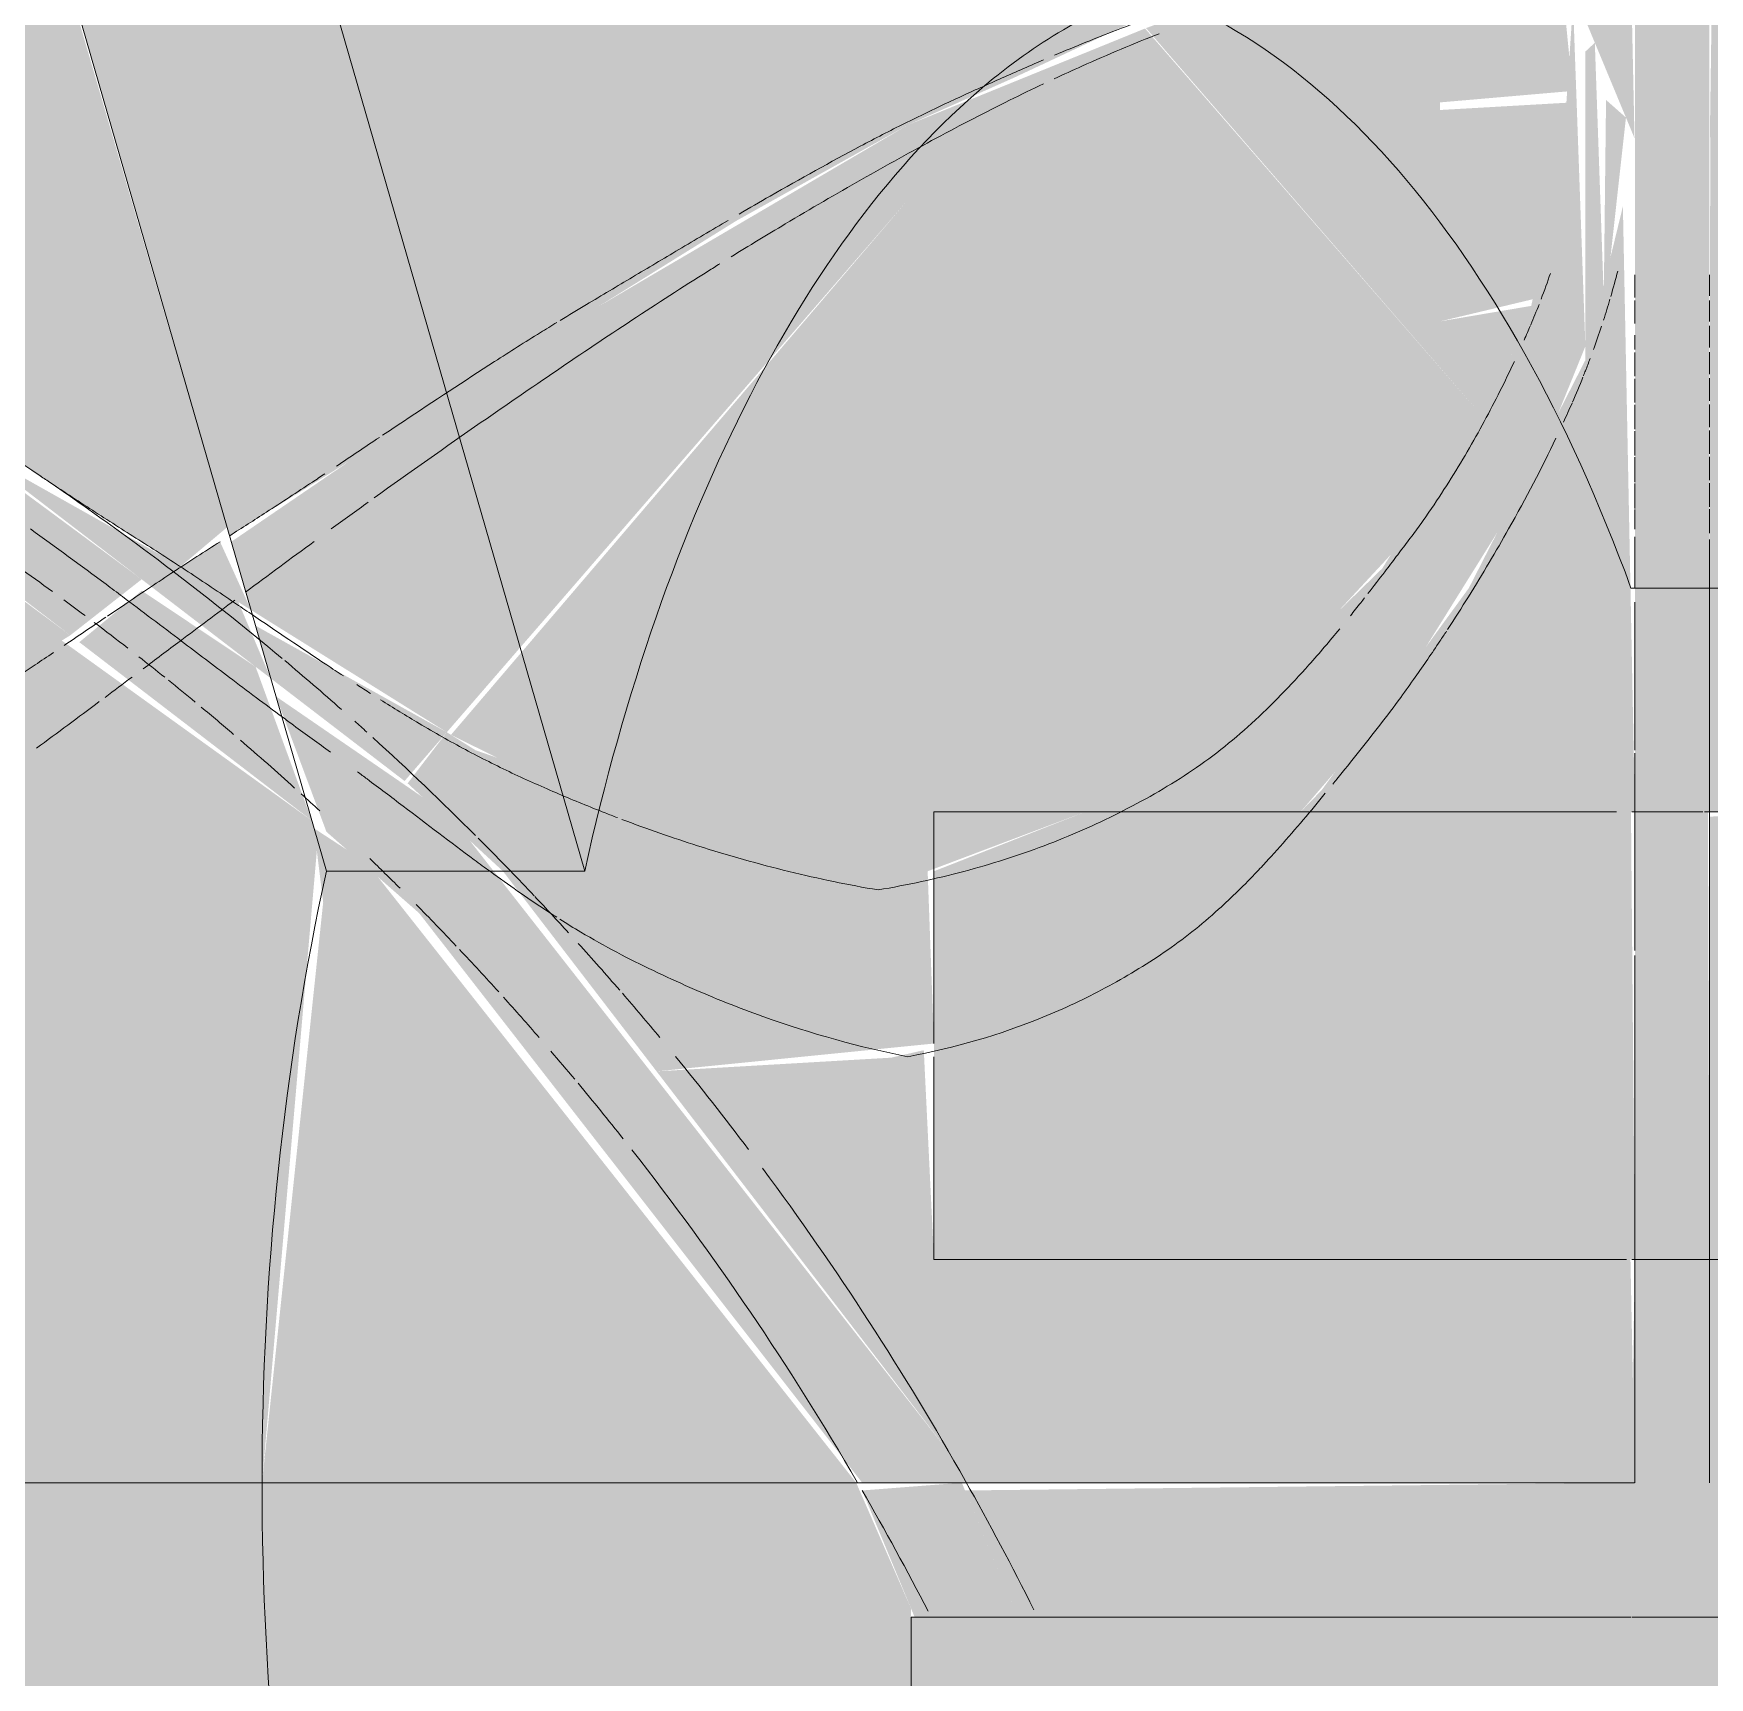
# Model space of a CAD drawing. Header units: millimetres. Extents: x -11450 to 1579, y -1115 to 3078.
# Drawn here: x -7089.1 to -7032.9, y 1327 to 1382.1 of the extents above; entities that cross this region are included whole.
import ezdxf

# ---------------------------------------------------------------- set-up
doc = ezdxf.new("R2010")
doc.units = ezdxf.units.MM
for name, color, linetype, lineweight in [('G-XREF-____-OTLN', 8, 'Continuous', 9), ('M-EQPM-____-OTLN', 50, 'Continuous', 9), ('P-PIPE-____-OTLN', 3, 'Continuous', 9)]:
    doc.layers.add(name, color=color, linetype=linetype, lineweight=lineweight)

# ---------------------------------------------------------------- blocks, each defined once
blk = doc.blocks.new('UV-Cleaner ODV-15 - UV-Cleaner ODV-15_ipt-1239245-Разрез 11')
at = {"layer": 'G-XREF-____-OTLN', "lineweight": 20}
h = blk.add_hatch(color=180, dxfattribs=at)
h.paths.add_polyline_path([(-6199.655, 1288.45), (-6199.86, 1289.109), (-6201.942, 1289.121), (-6201.929, 1288.452), (-6199.86, 1288.45)])
h.paths.add_polyline_path([(-6082.529, 1322.206), (-6082.529, 1322.271), (-6086.285, 1322.208)])
h.paths.add_polyline_path([(-6104.442, 1322.22), (-6104.442, 1322.286), (-6105.876, 1322.221)])
h.paths.add_polyline_path([(-6180, 1322.27), (-6180, 1322.336), (-6186.293, 1322.274)])
h.paths.add_polyline_path([(-6201.942, 1331.269), (-6180, 1331.493), (-6180, 1332.514), (-6201.942, 1332.29)])
h.paths.add_polyline_path([(-6140, 1331.902), (-6104.442, 1332.265), (-6104.442, 1333.286), (-6140, 1332.923)])
h.paths.add_polyline_path([(-6101.942, 1332.29), (-6082.529, 1332.489), (-6082.529, 1333.51), (-6101.942, 1333.311)])
h.paths.add_polyline_path([(-7023.549, 1333.51), (-7022.55, 1333.51), (-7022.55, 1338), (-7027.42, 1338), (-7027.82, 1341), (-7032.919, 1341), (-7032.919, 1333.51), (-7026.364, 1333.51)])
h.paths.add_polyline_path([(-7057.986, 1333.51), (-7035.419, 1333.51), (-7035.569, 1341), (-7058.92, 1341), (-7059.261, 1348.012), (-7060.358, 1347.762), (-7068.22, 1347.303), (-7058.396, 1334.5)])
h.paths.add_polyline_path([(-7032.919, 1356), (-7025.297, 1356.391), (-7026.891, 1363.51), (-7023.93, 1363.618), (-7026.04, 1366.402), (-7029.889, 1374.121), (-7030.81, 1382.05), (-7031.199, 1382.7), (-7032.892, 1379.649), (-7032.919, 1357.968)])
h.paths.add_polyline_path([(-7035.551, 1356), (-7035.419, 1356), (-7035.822, 1376.304), (-7037.08, 1371.152), (-7040.986, 1363.51), (-7045.921, 1356.732), (-7046.632, 1356), (-7035.87, 1356)])
h.paths.add_polyline_path([(-6946.42, 1356.218), (-6944.684, 1357.691), (-6935.912, 1358.071), (-6935.419, 1358.074), (-6935.419, 1358.824), (-6944.178, 1358.758), (-6938.634, 1367.735), (-6937.604, 1370), (-6940.304, 1370), (-6943.89, 1364.166), (-6946.42, 1361.497), (-6946.42, 1356.806)])
h.paths.add_polyline_path([(-7030.786, 1384.086), (-7031.166, 1384.095), (-7030.837, 1384.087)])
h.paths.add_polyline_path([(-7035.51, 1384.133), (-7035.669, 1384.142), (-7035.551, 1384.133)])
h.paths.add_polyline_path([(-7030.785, 1384.156), (-7031.167, 1384.163), (-7030.837, 1384.157)])
h.paths.add_polyline_path([(-7035.511, 1384.186), (-7035.668, 1384.195), (-7035.551, 1384.186)])
h.paths.add_polyline_path([(-7030.784, 1384.229), (-7031.168, 1384.235), (-7030.837, 1384.23)])
h.paths.add_polyline_path([(-7035.511, 1384.242), (-7035.667, 1384.251), (-7035.551, 1384.242)])
h = blk.add_hatch(color=190, dxfattribs=at)
h.paths.add_polyline_path([(-6201.942, 1282.71), (-6201.942, 1282.743), (-6220.064, 1282.712)])
h.paths.add_polyline_path([(-6424.222, 1282.727), (-6424.222, 1282.735), (-6426.46, 1282.728)])
h.paths.add_polyline_path([(-6580, 1282.74), (-6580, 1282.747), (-6581.256, 1282.74)])
h.paths.add_polyline_path([(-6424.222, 1282.781), (-6424.222, 1282.812), (-6426.46, 1282.782)])
h.paths.add_polyline_path([(-6580, 1282.83), (-6580, 1282.861), (-6581.256, 1282.83)])
h.paths.add_polyline_path([(-6201.942, 1288.452), (-6201.942, 1289.121), (-6361.222, 1290.018), (-6361.222, 1289.455), (-6220.064, 1288.586), (-6220.064, 1288.473)])
h.paths.add_polyline_path([(-6424.222, 1288.703), (-6424.222, 1288.816), (-6426.46, 1288.706)])
h.paths.add_polyline_path([(-6580, 1288.879), (-6580, 1288.992), (-6581.256, 1288.881)])
h.paths.add_polyline_path([(-6424.222, 1289.809), (-6424.222, 1290.372), (-6540, 1291.024), (-6540, 1290.461), (-6426.46, 1289.822)])
h.paths.add_polyline_path([(-6580, 1290.686), (-6580, 1291.249), (-6738.403, 1292.141), (-6738.151, 1291.577), (-6581.256, 1290.693)])
h.paths.add_polyline_path([(-7048.29, 1309.5), (-7025.549, 1309.5), (-7025.213, 1311), (-7048.633, 1310.929), (-7048.321, 1309.735)])
h.paths.add_polyline_path([(-6101.942, 1322.218), (-6101.942, 1322.284), (-6104.442, 1322.22)])
h.paths.add_polyline_path([(-6201.942, 1322.284), (-6201.942, 1322.35), (-6220.064, 1322.296)])
h.paths.add_polyline_path([(-6424.222, 1322.431), (-6424.222, 1322.497), (-6426.46, 1322.432)])
h.paths.add_polyline_path([(-6580, 1322.533), (-6580, 1322.599), (-6581.256, 1322.534)])
h.paths.add_polyline_path([(-6844.92, 1322.708), (-6844.92, 1322.774), (-6865.051, 1322.721)])
h.paths.add_polyline_path([(-6894.686, 1324.197), (-6844.92, 1324.991), (-6844.92, 1325.726), (-6894.686, 1325.218)])
h.paths.add_polyline_path([(-6829.381, 1324.863), (-6829.272, 1324.864), (-6829.42, 1325.473)])
h.paths.add_polyline_path([(-6829.257, 1324.865), (-6829.208, 1324.865), (-6829.248, 1325.51)])
h.paths.add_polyline_path([(-6813.437, 1325.026), (-6580, 1327.409), (-6580, 1328.43), (-6813.437, 1326.047), (-6813.437, 1325.51)])
h.paths.add_polyline_path([(-6540, 1327.818), (-6424.222, 1329), (-6424.222, 1330.021), (-6540, 1328.839)])
h.paths.add_polyline_path([(-7056.118, 1329), (-7022.55, 1329), (-7022.55, 1333.51), (-7032.919, 1333.51), (-7032.919, 1341), (-7035.419, 1341), (-7035.551, 1333.51), (-7057.878, 1333.25), (-7056.874, 1330.826)])
h.paths.add_polyline_path([(-6361.222, 1329.643), (-6201.942, 1331.269), (-6201.942, 1332.29), (-6361.222, 1330.664)])
h.paths.add_polyline_path([(-6104.442, 1332.265), (-6101.942, 1332.29), (-6101.942, 1333.311), (-6104.442, 1333.286)])
h.paths.add_polyline_path([(-6082.529, 1333.51), (-6082.529, 1334.531), (-6140, 1335.117), (-6140, 1334.096), (-6087.663, 1333.562)])
h.paths.add_polyline_path([(-6180, 1334.505), (-6180, 1335.526), (-6361.222, 1337.376), (-6361.222, 1336.355), (-6220.064, 1334.914)])
h.paths.add_polyline_path([(-6424.222, 1336.998), (-6424.222, 1338.019), (-6540, 1339.201), (-6540, 1338.18), (-6426.46, 1337.021)])
h.paths.add_polyline_path([(-6580, 1338.589), (-6580, 1339.61), (-6893.92, 1342.815), (-6893.92, 1341.794), (-6581.256, 1338.602)])
h.paths.add_polyline_path([(-6082.529, 1344.814), (-6082.691, 1345.484), (-6140, 1345.867), (-6140, 1344.989), (-6116.866, 1344.918)])
h.paths.add_polyline_path([(-6180, 1345.111), (-6180, 1345.416), (-6220.064, 1345.233)])
h.paths.add_polyline_path([(-6180, 1345.466), (-6180, 1346.135), (-6361.222, 1347.347), (-6361.222, 1346.678), (-6220.064, 1345.734)])
h.paths.add_polyline_path([(-6424.222, 1345.856), (-6424.222, 1346.161), (-6426.46, 1345.863)])
h.paths.add_polyline_path([(-6580, 1346.331), (-6580, 1346.636), (-6581.256, 1346.335)])
h.paths.add_polyline_path([(-6424.222, 1347.1), (-6424.222, 1347.769), (-6540, 1348.544), (-6540, 1347.874), (-6426.46, 1347.115)])
h.paths.add_polyline_path([(-6580, 1348.142), (-6580, 1348.811), (-6893.92, 1350.912), (-6893.92, 1350.242), (-6581.256, 1348.151)])
h.paths.add_polyline_path([(-6084.982, 1354.998), (-6085.057, 1355.312), (-6116.866, 1355.098)])
h.paths.add_polyline_path([(-6180, 1355.296), (-6180, 1355.609), (-6220.064, 1355.421)])
h.paths.add_polyline_path([(-7032.972, 1356), (-7032.919, 1356), (-7032.919, 1384.107), (-7035.419, 1383.75), (-7035.419, 1356), (-7033.476, 1356)])
h.paths.add_polyline_path([(-6424.222, 1356.061), (-6424.222, 1356.374), (-6426.46, 1356.068)])
h.paths.add_polyline_path([(-6580, 1356.549), (-6580, 1356.862), (-6581.256, 1356.553)])
h.paths.add_polyline_path([(-6935.419, 1358.074), (-6580, 1360.739), (-6580, 1361.489), (-6935.419, 1358.824)])
h.paths.add_polyline_path([(-6540, 1361.039), (-6424.222, 1361.908), (-6424.222, 1362.657), (-6540, 1361.789)])
h.paths.add_polyline_path([(-6361.222, 1362.38), (-6180, 1363.739), (-6180, 1364.489), (-6361.222, 1363.13)])
h.paths.add_polyline_path([(-6140, 1364.039), (-6087.254, 1364.434), (-6087.434, 1365.183), (-6140, 1364.789)])
h.paths.add_polyline_path([(-6091.87, 1372.258), (-6092.277, 1372.908), (-6140, 1373.23), (-6140, 1372.556), (-6096.083, 1372.259)])
h.paths.add_polyline_path([(-6180, 1372.825), (-6180, 1373.5), (-6361.222, 1374.721), (-6361.222, 1374.047), (-6220.064, 1373.095)])
h.paths.add_polyline_path([(-6424.222, 1374.472), (-6424.222, 1375.146), (-6540, 1375.927), (-6540, 1375.253), (-6426.46, 1374.487)])
h.paths.add_polyline_path([(-6580, 1375.522), (-6580, 1376.197), (-6891.42, 1378.297), (-6891.42, 1377.622), (-6581.256, 1375.531)])
h.paths.add_polyline_path([(-7032.919, 1384.113), (-7032.919, 1384.17), (-7033.882, 1384.123)])
h.paths.add_polyline_path([(-7032.919, 1384.176), (-7032.964, 1384.235), (-7033.514, 1384.18)])
h.paths.add_polyline_path([(-7032.919, 1384.241), (-7032.919, 1384.304), (-7035.419, 1384.25)])
h = blk.add_hatch(color=180, dxfattribs=at)
h.paths.add_polyline_path([(-6200.281, 1282.71), (-6200.156, 1282.711), (-6200.587, 1282.71)])
h.paths.add_polyline_path([(-6180, 1288.428), (-6180, 1288.997), (-6199.546, 1289.107), (-6199.42, 1288.45), (-6182.166, 1288.43)])
h.paths.add_polyline_path([(-7023.827, 1363.51), (-7016.904, 1363.618), (-7016.904, 1366.2), (-7015.904, 1366.365), (-7015.98, 1382.077), (-7019.394, 1383.789), (-7015.904, 1383.789), (-7015.98, 1384.31), (-7027.585, 1383.935), (-7030.805, 1382.499), (-7030.473, 1377.613), (-7029.27, 1372.231), (-7025.129, 1364.884), (-7023.834, 1363.518)])
h.paths.add_polyline_path([(-7020.614, 1356), (-7016.904, 1356.327), (-7017.049, 1356.969), (-7018.58, 1357.975), (-7023.827, 1363.51), (-7026.891, 1363.51), (-7024.992, 1356), (-7020.735, 1356)])
h.paths.add_polyline_path([(-6946.42, 1361.497), (-6942.449, 1366.13), (-6940.304, 1370), (-6946.42, 1370), (-6946.42, 1364.189)])
h.paths.add_polyline_path([(-7035.432, 1378.593), (-7035.551, 1384.133), (-7037.549, 1383.75), (-7037.178, 1382.792), (-7035.44, 1378.612)])
h.paths.add_polyline_path([(-7032.907, 1378.593), (-7031.643, 1381.633), (-7030.837, 1384.087), (-7032.834, 1383.75), (-7032.907, 1378.595)])
h.paths.add_polyline_path([(-7030.785, 1384.091), (-7031.167, 1384.159), (-7030.837, 1384.091)])
h.paths.add_polyline_path([(-7027.211, 1384.052), (-7027.206, 1384.053), (-7028.911, 1384.068)])
h.paths.add_polyline_path([(-7030.785, 1384.161), (-7031.168, 1384.231), (-7030.837, 1384.161)])
h.paths.add_polyline_path([(-7026.953, 1384.132), (-7026.95, 1384.134), (-7028.905, 1384.145)])
h.paths.add_polyline_path([(-7035.51, 1384.14), (-7035.511, 1384.186), (-7035.551, 1384.141)])
h.paths.add_polyline_path([(-7037.554, 1384.153), (-7037.74, 1384.164), (-7037.646, 1384.154)])
h.paths.add_polyline_path([(-7035.511, 1384.194), (-7035.511, 1384.242), (-7035.964, 1384.197)])
h.paths.add_polyline_path([(-7037.554, 1384.199), (-7037.742, 1384.209), (-7037.648, 1384.199)])
h.paths.add_polyline_path([(-7030.784, 1384.234), (-7031.169, 1384.305), (-7030.837, 1384.234)])
h.paths.add_polyline_path([(-7026.679, 1384.218), (-7026.677, 1384.219), (-7028.899, 1384.224)])
h.paths.add_polyline_path([(-7037.555, 1384.248), (-7037.745, 1384.258), (-7037.65, 1384.248)])
for points in [[(-7037.08, 1371.153), (-7036.463, 1373.252), (-7036.763, 1381.794), (-7037.08, 1381.497), (-7037.08, 1371.381)], [(-7041.95, 1372.451), (-7038.594, 1373.252), (-7037.501, 1379.793), (-7041.95, 1379.538), (-7041.95, 1373.014)]]:
    blk.add_hatch(color=180, dxfattribs=at).paths.add_polyline_path(points)
at = {"layer": 'G-XREF-____-OTLN', "color": 5, "lineweight": 20}
for points, knots in [([(-7051.494, 1382.696), (-7051.922, 1382.545), (-7053.025, 1382.137), (-7054.172, 1381.672), (-7054.879, 1381.374)], [-0.4202899, -0.4202899, -0.4202899, -0.4202899, -0.40909091, -0.39190118, -0.39190118, -0.39190118, -0.39190118]), ([(-7054.887, 1380.584), (-7054.576, 1380.729), (-7053.374, 1381.277), (-7052.208, 1381.767), (-7051.367, 1382.097)], [0.77196743, 0.77196743, 0.77196743, 0.77196743, 0.78571429, 0.82545615, 0.82545615, 0.82545615, 0.82545615]), ([(-7055.243, 1381.219), (-7055.35, 1381.174), (-7055.929, 1380.925), (-7056.99, 1380.457), (-7057.955, 1380.019), (-7058.44, 1379.793)], [-0.38895494, -0.38895494, -0.38895494, -0.38895494, -0.38636364, -0.375, -0.36363636, -0.36363636, -0.36363636, -0.36363636]), ([(-7065.721, 1374.616), (-7065.118, 1374.989), (-7063.652, 1375.879), (-7061.335, 1377.226), (-7058.836, 1378.612), (-7056.819, 1379.659), (-7055.624, 1380.237), (-7055.246, 1380.415)], [0.6178169, 0.6178169, 0.6178169, 0.6178169, 0.6428571, 0.6785714, 0.7142857, 0.75, 0.7666807, 0.7666807, 0.7666807, 0.7666807]), ([(-7058.44, 1379.793), (-7058.926, 1379.566), (-7059.902, 1379.098), (-7061.884, 1378.074), (-7063.74, 1377.041), (-7065.107, 1376.251), (-7065.455, 1376.048)], [-0.36363636, -0.36363636, -0.36363636, -0.36363636, -0.35227273, -0.34090909, -0.31818182, -0.3104127, -0.3104127, -0.3104127, -0.3104127]), ([(-7065.816, 1375.837), (-7066.369, 1375.514), (-7067.435, 1374.884), (-7069.022, 1373.936), (-7070.056, 1373.323), (-7070.572, 1373.014)], [-0.30773629, -0.30773629, -0.30773629, -0.30773629, -0.29545455, -0.28409091, -0.27272727, -0.27272727, -0.27272727, -0.27272727]), ([(-7071.576, 1370.797), (-7070.736, 1371.368), (-7069.055, 1372.496), (-7067.219, 1373.681), (-7066.228, 1374.301), (-7066.097, 1374.383)], [0.53571429, 0.53571429, 0.53571429, 0.53571429, 0.57142857, 0.60714286, 0.61261652, 0.61261652, 0.61261652, 0.61261652]), ([(-7071.559, 1372.418), (-7071.745, 1372.304), (-7072.445, 1371.874), (-7074.163, 1370.783), (-7075.921, 1369.621), (-7077.171, 1368.787), (-7077.405, 1368.631)], [-0.26547757, -0.26547757, -0.26547757, -0.26547757, -0.26136364, -0.25, -0.22727273, -0.22204882, -0.22204882, -0.22204882, -0.22204882]), ([(-7077.688, 1366.53), (-7076.489, 1367.392), (-7074.458, 1368.825), (-7072.417, 1370.226), (-7071.576, 1370.797)], [0.44895431, 0.44895431, 0.44895431, 0.44895431, 0.5, 0.53571429, 0.53571429, 0.53571429, 0.53571429]), ([(-7079.346, 1367.337), (-7079.484, 1367.245), (-7080.134, 1366.815), (-7081.192, 1366.119), (-7082.121, 1365.527), (-7082.532, 1365.265)], [-0.20761658, -0.20761658, -0.20761658, -0.20761658, -0.20454545, -0.19318182, -0.18417221, -0.18417221, -0.18417221, -0.18417221])]:
    blk.add_open_spline(points, degree=3, knots=knots, dxfattribs=at)
at = {"layer": 'G-XREF-____-OTLN', "color": 182, "lineweight": 20}
for points in [[(-7038.565, 1373.193), (-7038.453, 1373.483), (-7038.349, 1373.771), (-7038.253, 1374.059)], [(-7038.914, 1372.333), (-7038.816, 1372.562), (-7038.723, 1372.788), (-7038.634, 1373.014)], [(-7037.162, 1370.58), (-7037.274, 1370.301), (-7037.392, 1370.02), (-7037.515, 1369.738)], [(-7037.526, 1369.713), (-7037.619, 1369.498), (-7037.716, 1369.283), (-7037.815, 1369.067)], [(-7041.001, 1363.215), (-7041.227, 1362.85), (-7041.46, 1362.484), (-7041.7, 1362.118)], [(-7085.965, 1363.018), (-7086.186, 1362.869), (-7086.408, 1362.719), (-7086.629, 1362.569)], [(-7084.194, 1361.732), (-7083.584, 1362.189), (-7082.974, 1362.646), (-7082.363, 1363.101)], [(-7086.686, 1362.531), (-7087.15, 1362.215), (-7087.615, 1361.9), (-7088.079, 1361.587)], [(-7085.436, 1360.8), (-7085.023, 1361.11), (-7084.609, 1361.421), (-7084.194, 1361.732)], [(-7086.713, 1359.843), (-7086.412, 1360.069), (-7086.11, 1360.295), (-7085.807, 1360.522)], [(-7078.272, 1360.271), (-7078.117, 1360.171), (-7077.962, 1360.071), (-7077.807, 1359.972)], [(-7087.958, 1358.915), (-7087.608, 1359.174), (-7087.257, 1359.437), (-7086.904, 1359.701)], [(-7089.006, 1358.139), (-7088.659, 1358.396), (-7088.309, 1358.654), (-7087.958, 1358.915)], [(-7073.068, 1357.307), (-7072.546, 1357.061), (-7072.024, 1356.83), (-7071.503, 1356.608)], [(-7070.765, 1351.975), (-7070.998, 1352.113), (-7071.229, 1352.256), (-7071.461, 1352.403)]]:
    blk.add_open_spline(points, degree=3, dxfattribs=at)
at = {"layer": 'G-XREF-____-OTLN', "color": 184, "lineweight": 20}
for points in [[(-7035.993, 1374.136), (-7036.066, 1373.857), (-7036.144, 1373.575), (-7036.227, 1373.29)], [(-7036.255, 1373.194), (-7036.324, 1372.961), (-7036.396, 1372.726), (-7036.473, 1372.489)], [(-7036.539, 1372.287), (-7036.625, 1372.027), (-7036.715, 1371.765), (-7036.81, 1371.502)], [(-7038.066, 1368.532), (-7038.54, 1367.539), (-7039.07, 1366.529), (-7039.655, 1365.49)], [(-7039.655, 1365.49), (-7040.075, 1364.743), (-7040.524, 1363.982), (-7041.001, 1363.215)], [(-7069.552, 1351.295), (-7069.958, 1351.509), (-7070.363, 1351.735), (-7070.765, 1351.975)], [(-7050.269, 1351.982), (-7050.573, 1351.741), (-7050.884, 1351.512), (-7051.202, 1351.295)]]:
    blk.add_open_spline(points, degree=3, dxfattribs=at)
at = {"layer": 'G-XREF-____-OTLN', "color": 5, "lineweight": 20}
for points in [[(-7070.572, 1373.014), (-7070.866, 1372.838), (-7071.16, 1372.661), (-7071.453, 1372.483)], [(-7077.515, 1368.557), (-7077.995, 1368.237), (-7078.475, 1367.916), (-7078.957, 1367.596)], [(-7079.126, 1365.49), (-7078.712, 1365.791), (-7078.299, 1366.091), (-7077.886, 1366.388)], [(-7082.007, 1363.366), (-7081.239, 1363.938), (-7080.471, 1364.506), (-7079.705, 1365.067)]]:
    blk.add_open_spline(points, degree=3, dxfattribs=at)
at = {"layer": 'G-XREF-____-OTLN', "color": 182, "lineweight": 20}
for points, knots in [([(-7039.135, 1371.822), (-7039.098, 1371.907), (-7039.027, 1372.069), (-7038.958, 1372.23), (-7038.925, 1372.308)], [-0.741624626, -0.741624626, -0.741624626, -0.741624626, -0.738636364, -0.735848143, -0.735848143, -0.735848143, -0.735848143]), ([(-7043.041, 1365.061), (-7042.918, 1365.225), (-7042.674, 1365.553), (-7042.205, 1366.219), (-7041.429, 1367.398), (-7040.439, 1369.104), (-7039.768, 1370.447), (-7039.461, 1371.103)], [-0.81818182, -0.81818182, -0.81818182, -0.81818182, -0.8125, -0.80681818, -0.79545455, -0.77272727, -0.75, -0.75, -0.75, -0.75]), ([(-7036.921, 1371.2), (-7036.971, 1371.066), (-7037.045, 1370.874), (-7037.121, 1370.682), (-7037.144, 1370.624)], [0.45584741, 0.45584741, 0.45584741, 0.45584741, 0.46428571, 0.46788926, 0.46788926, 0.46788926, 0.46788926]), ([(-7088.93, 1367.296), (-7088.813, 1367.218), (-7088.184, 1366.801), (-7087.04, 1366.049), (-7086.003, 1365.39), (-7085.483, 1365.061)], [-0.20716053, -0.20716053, -0.20716053, -0.20716053, -0.20454545, -0.19318182, -0.18181818, -0.18181818, -0.18181818, -0.18181818]), ([(-7085.483, 1365.061), (-7085.223, 1364.896), (-7084.703, 1364.566), (-7083.665, 1363.887), (-7082.702, 1363.241), (-7081.999, 1362.765), (-7081.812, 1362.639)], [-0.18181818, -0.18181818, -0.18181818, -0.18181818, -0.17613636, -0.17045455, -0.15909091, -0.15497226, -0.15497226, -0.15497226, -0.15497226]), ([(-7082.855, 1365.061), (-7083.115, 1364.896), (-7083.556, 1364.616), (-7083.995, 1364.331), (-7084.175, 1364.213)], [-0.181818182, -0.181818182, -0.181818182, -0.181818182, -0.176136364, -0.172199942, -0.172199942, -0.172199942, -0.172199942]), ([(-7044.371, 1363.323), (-7044.179, 1363.569), (-7043.857, 1363.986), (-7043.417, 1364.566), (-7043.165, 1364.896), (-7043.041, 1365.061)], [-0.83759516, -0.83759516, -0.83759516, -0.83759516, -0.82954545, -0.82386364, -0.81818182, -0.81818182, -0.81818182, -0.81818182]), ([(-7084.175, 1364.212), (-7084.254, 1364.16), (-7084.852, 1363.767), (-7085.448, 1363.367), (-7085.965, 1363.018)], [-0.17219721, -0.17219721, -0.17219721, -0.17219721, -0.17045455, -0.15909091, -0.15909091, -0.15909091, -0.15909091]), ([(-7044.959, 1362.58), (-7044.842, 1362.726), (-7044.682, 1362.927), (-7044.524, 1363.127), (-7044.482, 1363.182)], [-0.84566074, -0.84566074, -0.84566074, -0.84566074, -0.840909091, -0.83913312, -0.83913312, -0.83913312, -0.83913312]), ([(-7081.812, 1362.639), (-7080.967, 1362.066), (-7079.937, 1361.365), (-7078.907, 1360.685), (-7078.72, 1360.563)], [-0.15497226, -0.15497226, -0.15497226, -0.15497226, -0.13636364, -0.13224926, -0.13224926, -0.13224926, -0.13224926]), ([(-7060.794, 1353.386), (-7059.809, 1353.553), (-7057.895, 1353.967), (-7055.199, 1354.828), (-7053.103, 1355.744), (-7051.522, 1356.599), (-7050.382, 1357.293), (-7049.295, 1358.075), (-7047.917, 1359.254), (-7046.586, 1360.634), (-7045.65, 1361.735), (-7045.316, 1362.142)], [-1, -1, -1, -1, -0.9772727, -0.9545455, -0.9318182, -0.9204545, -0.9090909, -0.8977273, -0.8863636, -0.8636364, -0.8504088, -0.8504088, -0.8504088, -0.8504088]), ([(-7041.736, 1362.063), (-7041.808, 1361.953), (-7042.148, 1361.438), (-7042.501, 1360.924), (-7042.784, 1360.522)], [0.63662415, 0.63662415, 0.63662415, 0.63662415, 0.64285714, 0.66567061, 0.66567061, 0.66567061, 0.66567061]), ([(-7088.443, 1361.343), (-7088.648, 1361.205), (-7089.028, 1360.951), (-7089.409, 1360.7), (-7089.585, 1360.585)], [-0.140887033, -0.140887033, -0.140887033, -0.140887033, -0.136363636, -0.13249288, -0.13249288, -0.13249288, -0.13249288]), ([(-7077.479, 1359.764), (-7077.048, 1359.493), (-7076.1, 1358.911), (-7074.631, 1358.075), (-7073.589, 1357.553), (-7073.068, 1357.307)], [-0.12312833, -0.12312833, -0.12312833, -0.12312833, -0.11363636, -0.10227273, -0.09090909, -0.09090909, -0.09090909, -0.09090909]), ([(-7071.503, 1356.608), (-7070.982, 1356.385), (-7070.326, 1356.115), (-7069.671, 1355.862), (-7069.535, 1355.81)], [-0.07954545, -0.07954545, -0.07954545, -0.07954545, -0.06818182, -0.06520517, -0.06520517, -0.06520517, -0.06520517]), ([(-7069.381, 1355.751), (-7068.531, 1355.43), (-7066.651, 1354.776), (-7063.776, 1353.967), (-7061.779, 1353.553), (-7060.794, 1353.386)], [-0.0640789, -0.0640789, -0.0640789, -0.0640789, -0.04545455, -0.02272727, 0, 0, 0, 0]), ([(-7071.566, 1352.47), (-7071.698, 1352.555), (-7072.444, 1353.039), (-7073.183, 1353.558), (-7073.791, 1354)], [-0.82737437, -0.82737437, -0.82737437, -0.82737437, -0.82142857, -0.7939498, -0.7939498, -0.7939498, -0.7939498]), ([(-7048.085, 1354.003), (-7048.503, 1353.564), (-7049.213, 1352.864), (-7049.965, 1352.222), (-7050.269, 1351.982)], [0.79396858, 0.79396858, 0.79396858, 0.79396858, 0.82142857, 0.83928571, 0.83928571, 0.83928571, 0.83928571])]:
    blk.add_open_spline(points, degree=3, knots=knots, dxfattribs=at)
at = {"layer": 'G-XREF-____-OTLN', "color": 7, "lineweight": 20}
for points, knots in [([(-7086.127, 1363.223), (-7086.31, 1363.361), (-7087.338, 1364.129), (-7088.369, 1364.881), (-7089.213, 1365.489)], [-0.6149019, -0.6149019, -0.6149019, -0.6149019, -0.60714286, -0.57142857, -0.57142857, -0.57142857, -0.57142857]), ([(-7080.773, 1359.189), (-7081.061, 1359.402), (-7081.65, 1359.841), (-7082.241, 1360.285), (-7082.543, 1360.513)], [-0.69094426, -0.69094426, -0.69094426, -0.69094426, -0.67857143, -0.66566747, -0.66566747, -0.66566747, -0.66566747])]:
    blk.add_open_spline(points, degree=3, knots=knots, dxfattribs=at)
at = {"layer": 'G-XREF-____-OTLN', "color": 184, "lineweight": 20}
for points, knots in [([(-7082.543, 1360.513), (-7083.078, 1360.916), (-7084.27, 1361.82), (-7085.467, 1362.728), (-7086.127, 1363.223)], [-0.66566747, -0.66566747, -0.66566747, -0.66566747, -0.64285714, -0.6149019, -0.6149019, -0.6149019, -0.6149019]), ([(-7042.784, 1360.522), (-7042.945, 1360.295), (-7043.332, 1359.755), (-7043.963, 1358.911), (-7044.443, 1358.306), (-7044.684, 1358.005)], [0.66567061, 0.66567061, 0.66567061, 0.66567061, 0.67857143, 0.69642857, 0.71428571, 0.71428571, 0.71428571, 0.71428571]), ([(-7079.15, 1358.005), (-7079.356, 1358.153), (-7079.769, 1358.451), (-7080.31, 1358.847), (-7080.645, 1359.094), (-7080.773, 1359.189)], [-0.71428571, -0.71428571, -0.71428571, -0.71428571, -0.70535714, -0.69642857, -0.69094426, -0.69094426, -0.69094426, -0.69094426]), ([(-7044.684, 1358.005), (-7044.926, 1357.703), (-7045.215, 1357.348), (-7045.506, 1356.99), (-7045.55, 1356.935)], [0.71428571, 0.71428571, 0.71428571, 0.71428571, 0.73214286, 0.73538256, 0.73538256, 0.73538256, 0.73538256]), ([(-7073.791, 1354), (-7073.973, 1354.132), (-7074.945, 1354.845), (-7076.313, 1355.893), (-7077.627, 1356.886), (-7078.141, 1357.268), (-7078.25, 1357.349)], [-0.7939498, -0.7939498, -0.7939498, -0.7939498, -0.78571429, -0.75, -0.73214286, -0.72736543, -0.72736543, -0.72736543, -0.72736543]), ([(-7045.8, 1356.629), (-7045.919, 1356.482), (-7046.538, 1355.729), (-7047.296, 1354.844), (-7047.959, 1354.135), (-7048.085, 1354.003)], [0.74138137, 0.74138137, 0.74138137, 0.74138137, 0.75, 0.78571429, 0.79396858, 0.79396858, 0.79396858, 0.79396858]), ([(-7059.794, 1347.795), (-7061.398, 1348.111), (-7063.835, 1348.786), (-7066.695, 1349.922), (-7068.328, 1350.674), (-7069.145, 1351.08), (-7069.552, 1351.295)], [-1, -1, -1, -1, -0.9285714, -0.8928571, -0.875, -0.8571429, -0.8571429, -0.8571429, -0.8571429]), ([(-7051.202, 1351.295), (-7051.52, 1351.077), (-7052.168, 1350.664), (-7053.505, 1349.901), (-7055.95, 1348.752), (-7058.215, 1348.089), (-7059.794, 1347.795)], [0.8571429, 0.8571429, 0.8571429, 0.8571429, 0.875, 0.8928571, 0.9285714, 1, 1, 1, 1])]:
    blk.add_open_spline(points, degree=3, knots=knots, dxfattribs=at)
blk = doc.blocks.new('UV-Cleaner ODV-15 - Standard-553269-Разрез 11')
at = {"layer": 'M-EQPM-____-OTLN', "lineweight": 20}
h = blk.add_hatch(color=180, dxfattribs=at)
h.paths.add_polyline_path([(-7038.833, 1367.299), (-7037.08, 1371.614), (-7037.485, 1382.911), (-7037.534, 1382.53), (-7037.857, 1377.666), (-7039.054, 1372.256), (-7040.643, 1369.389), (-7038.963, 1367.449)])
h.paths.add_polyline_path([(-7036.472, 1372.491), (-7035.72, 1379.285), (-7036.387, 1379.875), (-7036.465, 1373.131)])
h.paths.add_polyline_path([(-7041.575, 1384.192), (-7042.926, 1384.218), (-7041.95, 1384.196)])
h.paths.add_polyline_path([(-7041.679, 1384.225), (-7042.925, 1384.246), (-7041.95, 1384.226)])
h.paths.add_polyline_path([(-7041.79, 1384.259), (-7042.925, 1384.276), (-7041.95, 1384.26)])
h.paths.add_polyline_path([(-7044.728, 1384.293), (-7037.555, 1384.31), (-7037.745, 1400), (-7046.669, 1400), (-7046.552, 1390.61), (-7044.733, 1384.31)])
h = blk.add_hatch(color=180, dxfattribs=at)
h.paths.add_polyline_path([(-7075.253, 1358.673), (-7059.794, 1376.523), (-7059.794, 1379.036), (-7075.518, 1369.811), (-7082.478, 1365.061), (-7081.817, 1362.772), (-7076.822, 1359.653)])
h.paths.add_polyline_path([(-7087.884, 1383.789), (-7071.552, 1384.164), (-7069.485, 1386.551), (-7069.707, 1390.61), (-7084.599, 1390.61), (-7088.54, 1386.06)])
h.paths.add_polyline_path([(-7084.169, 1364.24), (-7082.618, 1365.547), (-7087.957, 1383.789), (-7100.912, 1383.789), (-7100.912, 1382.64), (-7093.07, 1382.664), (-7092.912, 1369.871), (-7085.482, 1365.061)])
h.paths.add_polyline_path([(-7059.794, 1383.789), (-7060.021, 1390.61), (-7066.454, 1390.61), (-7066.454, 1386.551), (-7063.639, 1383.789), (-7062.559, 1383.789)])
h = blk.add_hatch(color=180, dxfattribs=at)
h.paths.add_polyline_path([(-7076.669, 1357.038), (-7075.253, 1358.673), (-7081.665, 1362.246), (-7081.155, 1360.48), (-7076.75, 1357.1)])
h.paths.add_polyline_path([(-7084.169, 1364.24), (-7091.253, 1368.228), (-7085.209, 1363.591)])
h.paths.add_polyline_path([(-7081.817, 1362.772), (-7082.855, 1365.061), (-7084.169, 1364.24), (-7082.24, 1363.036)])
h.paths.add_polyline_path([(-7100.012, 1383.789), (-7087.898, 1383.837), (-7088.54, 1386.06), (-7084.919, 1390.61), (-7100.912, 1390.61), (-7100.912, 1383.789), (-7100.17, 1383.789)])
h = blk.add_hatch(color=180, dxfattribs=at)
h.paths.add_polyline_path([(-7082.537, 1365.266), (-7065.543, 1375.824), (-7059.794, 1379.036), (-7059.794, 1383.789), (-7064.363, 1384.137), (-7066.454, 1386.551), (-7066.491, 1390.61), (-7069.485, 1390.61), (-7069.877, 1386.098), (-7072.299, 1383.789), (-7087.884, 1383.789), (-7082.602, 1365.489)])
h.paths.add_polyline_path([(-7070.16, 1383.301), (-7072.206, 1383.409), (-7071.422, 1383.789), (-7064.061, 1383.789), (-7063.639, 1383.301), (-7069.851, 1383.301)])
h = blk.add_hatch(color=180, dxfattribs=at)
h.paths.add_polyline_path([(-7044.708, 1384.223), (-7045.039, 1384.076), (-7044.99, 1384.225)])
h.paths.add_polyline_path([(-7040.643, 1369.389), (-7038.634, 1373.014), (-7041.95, 1372.451), (-7041.95, 1379.793), (-7037.506, 1380.177), (-7037.783, 1383.004), (-7041.95, 1384.196), (-7044.733, 1384.31), (-7046.703, 1390.61), (-7059.794, 1390.61), (-7059.677, 1385.012), (-7049.698, 1383.789), (-7048.836, 1383.4), (-7051.81, 1382.283), (-7040.912, 1369.7)])
blk.add_hatch(color=190, dxfattribs=at).paths.add_polyline_path([(-7081.155, 1360.48), (-7082.24, 1363.036), (-7084.169, 1364.24), (-7085.209, 1363.591), (-7081.249, 1360.552)])
at = {"layer": 'M-EQPM-____-OTLN', "color": 184, "lineweight": 20}
for p, q in [((-7035.419, 1373.255), (-7035.419, 1374.007)), ((-7035.419, 1372.381), (-7035.419, 1373.147))]:
    blk.add_line(p, q, dxfattribs=at)
at = {"layer": 'M-EQPM-____-OTLN', "color": 182, "lineweight": 20}
for p, q in [((-7035.419, 1371.504), (-7035.419, 1371.991)), ((-7035.419, 1370.614), (-7035.419, 1371.406)), ((-7035.419, 1369.725), (-7035.419, 1370.529)), ((-7035.419, 1368.836), (-7035.419, 1369.651)), ((-7035.419, 1367.948), (-7035.419, 1368.773)), ((-7035.419, 1367.06), (-7035.419, 1367.896)), ((-7035.419, 1366.172), (-7035.419, 1367.019)), ((-7035.419, 1365.488), (-7035.419, 1366.141)), ((-7035.419, 1363.51), (-7035.419, 1365.222)), ((-7035.419, 1358.074), (-7035.419, 1363.031)), ((-7035.419, 1351.355), (-7035.419, 1357.976)), ((-7035.419, 1333.51), (-7035.419, 1351.189)), ((-7108.398, 1333.51), (-7081.419, 1333.51)), ((-7108.398, 1333.51), (-7081.419, 1333.51)), ((-7081.419, 1333.51), (-7059.794, 1333.51)), ((-7059.794, 1333.51), (-7041.95, 1333.51)), ((-7041.95, 1333.51), (-7035.43, 1333.51))]:
    blk.add_line(p, q, dxfattribs=at)
at = {"layer": 'M-EQPM-____-OTLN', "color": 5, "lineweight": 20}
blk.add_line((-7081.419, 1333.51), (-7035.43, 1333.51), dxfattribs=at)
blk.add_blockref('UV-Cleaner ODV-15 - UV-Cleaner ODV-15_ipt-1239245-Разрез 11', (0, 0))
blk = doc.blocks.new('UV-Cleaner ODV-15 - UV-Cleaner ODV-15_ipt-V71-Разрез 11')
at = {"layer": 'G-XREF-____-OTLN', "lineweight": 20}
h = blk.add_hatch(color=180, dxfattribs=at)
h.paths.add_polyline_path([(-7060.794, 1353.386), (-7058.92, 1354.093), (-7058.92, 1356), (-7053.86, 1356), (-7050.39, 1357.308), (-7042.804, 1365.49), (-7040.643, 1369.389), (-7051.842, 1382.271), (-7059.794, 1379.036), (-7059.794, 1376.523), (-7075.114, 1358.586), (-7071.552, 1356.824), (-7061.327, 1353.557)])
h.paths.add_polyline_path([(-7055.496, 1383.789), (-7053.308, 1384.013), (-7059.794, 1385.031), (-7059.387, 1383.789), (-7055.829, 1383.789)])
blk.add_hatch(color=180, dxfattribs=at).paths.add_polyline_path([(-7059.794, 1379.036), (-7056.25, 1380.615), (-7052.063, 1382.575), (-7053.502, 1383.789), (-7059.794, 1383.789), (-7059.794, 1379.793)])
h = blk.add_hatch(color=180, dxfattribs=at)
h.paths.add_polyline_path([(-7068.22, 1347.303), (-7058.92, 1348.236), (-7059.132, 1354.013), (-7061.327, 1353.557), (-7074.288, 1358.07), (-7075.253, 1358.673), (-7076.567, 1356.96), (-7073.369, 1354.013), (-7068.467, 1347.625)])
h.paths.add_polyline_path([(-7051.824, 1356), (-7046.632, 1356), (-7043.89, 1359.187), (-7038.833, 1367.299), (-7040.643, 1369.389), (-7043.89, 1364.166), (-7051.258, 1356.981), (-7053.86, 1356), (-7051.842, 1356)])
at = {"layer": 'G-XREF-____-OTLN', "color": 7, "lineweight": 20}
for p, q in [((-7079.289, 1354.013), (-7088.54, 1386.06)), ((-7035.551, 1363.51), (-7017.049, 1363.51))]:
    blk.add_line(p, q, dxfattribs=at)
at = {"layer": 'G-XREF-____-OTLN', "color": 184, "lineweight": 20}
for p, q in [((-7070.628, 1354.013), (-7079.879, 1386.06)), ((-7026.891, 1363.51), (-7035.551, 1363.51)), ((-7070.628, 1354.013), (-7079.289, 1354.013))]:
    blk.add_line(p, q, dxfattribs=at)
at = {"layer": 'G-XREF-____-OTLN', "color": 7, "lineweight": 20}
for start_param, end_param in [(5.344131, 6.175042), (1.15534, 1.986252)]:
    blk.add_ellipse((-7056.049, 1333.51), major_axis=(0, 50.8), ratio=0.5, start_param=start_param, end_param=end_param, dxfattribs=at)
at = {"layer": 'G-XREF-____-OTLN', "color": 184, "lineweight": 20}
for start_param, end_param in [(0.161099, 0.385113), (0.385113, 0.770227), (0.770227, 1.15534)]:
    blk.add_ellipse((-7047.389, 1333.51), major_axis=(0, 50.8), ratio=0.5, start_param=start_param, end_param=end_param, dxfattribs=at)
blk = doc.blocks.new('UV-Cleaner ODV-15 - Standard-V72-Разрез 11')
at = {"layer": 'M-EQPM-____-OTLN', "color": 184, "lineweight": 20}
for p, q in [((-7032.919, 1374.007), (-7032.919, 1373.312)), ((-7032.919, 1373.155), (-7032.919, 1372.444)), ((-7032.919, 1372.298), (-7032.919, 1371.573)), ((-7032.919, 1371.42), (-7032.919, 1370.681)), ((-7032.919, 1370.542), (-7032.919, 1369.791)), ((-7032.919, 1369.664), (-7032.919, 1368.901)), ((-7032.919, 1368.787), (-7032.919, 1368.011)), ((-7032.919, 1367.909), (-7032.919, 1367.122)), ((-7032.919, 1367.031), (-7032.919, 1366.234)), ((-7032.919, 1366.154), (-7032.919, 1365.345)), ((-7032.919, 1365.14), (-7032.919, 1363.515)), ((-7032.919, 1363.51), (-7032.919, 1333.51))]:
    blk.add_line(p, q, dxfattribs=at)
blk.add_blockref('UV-Cleaner ODV-15 - UV-Cleaner ODV-15_ipt-V71-Разрез 11', (0, 0))
blk = doc.blocks.new('Сводобный фланец BR00 и Бурт под фланец ST10 _ болты - d 20-225 мм-1494985-Разрез 11')
at = {"layer": 'P-PIPE-____-OTLN', "lineweight": 20}
h = blk.add_hatch(color=180, dxfattribs=at)
h.paths.add_polyline_path([(-7057.986, 1333.51), (-7058.396, 1334.5), (-7075.114, 1355.844), (-7080.981, 1359.876), (-7079.289, 1355.336), (-7076.181, 1352.608), (-7061.327, 1333.51), (-7058.668, 1333.51)])
h.paths.add_polyline_path([(-7087.876, 1361.925), (-7085.483, 1363.801), (-7095.829, 1371.447), (-7101.125, 1373.238), (-7100.803, 1370.507), (-7095.85, 1368.043), (-7088.362, 1362.298)])
h = blk.add_hatch(color=182, dxfattribs=at)
h.paths.add_polyline_path([(-7047.389, 1282.71), (-7045.179, 1283.131), (-7044.999, 1284.5), (-7048.662, 1311), (-7051.988, 1310.703), (-7051.492, 1309.014), (-7048.465, 1282.976), (-7048.265, 1282.71)])
h.paths.add_polyline_path([(-7056.874, 1329), (-7056.118, 1329), (-7057.986, 1333.51), (-7061.327, 1333.25), (-7059.567, 1329)])
h.paths.add_polyline_path([(-7079.779, 1355.712), (-7081.665, 1360.871), (-7085.483, 1363.42), (-7087.575, 1361.694), (-7080.451, 1356.228)])
at = {"layer": 'P-PIPE-____-OTLN', "color": 192, "lineweight": 20}
for start, end in [(55.84463, 62.6272), (52.90964, 55.68101), (50.04149, 52.90964), (48.53737, 49.9738), (47.88612, 48.19571), (45, 47.72925), (44.05537, 44.93043), (43.38611, 44.05524), (42.41717, 43.36559), (40.93812, 42.13867), (39.74861, 40.85985), (37.00046, 39.27263), (29.38404, 36.55029), (26.57933, 29.38404)]:
    blk.add_arc((-7144.999, 1284.5), 100, start, end, dxfattribs=at)
blk = doc.blocks.new('Сводобный фланец BR00 и Бурт под фланец ST10 _ болты - d 20-225 мм-V88-Разрез 11')
at = {"layer": 'P-PIPE-____-OTLN', "lineweight": 20}
h = blk.add_hatch(color=180, dxfattribs=at)
h.paths.add_polyline_path([(-6905.739, 1311), (-6894.686, 1311), (-6894.686, 1329), (-7008.389, 1329), (-7008.389, 1311), (-6916.65, 1311)])
h.paths.add_polyline_path([(-7048.633, 1311), (-7025.213, 1311), (-7022.55, 1324.665), (-7022.55, 1327.01), (-7023.549, 1327.01), (-7022.55, 1328.163), (-7022.55, 1329), (-7059.686, 1329), (-7059.686, 1311), (-7053.308, 1311)])
h.paths.add_polyline_path([(-7017.704, 1327.01), (-7014.889, 1327.01), (-7017.049, 1329), (-7021.826, 1329), (-7022.55, 1327.565), (-7022.55, 1327.01), (-7018.436, 1327.01)])
at = {"layer": 'P-PIPE-____-OTLN', "color": 182, "lineweight": 20}
for p, q in [((-7059.686, 1329), (-7059.686, 1322.85)), ((-7035.556, 1329), (-7059.686, 1329)), ((-7022.855, 1329), (-7035.522, 1329))]:
    blk.add_line(p, q, dxfattribs=at)
blk = doc.blocks.new('Tecofi_BS3242_Кран шаровой фланцевый - Кран шаровый фланцевой BS 3242-V89-Разрез 11')
at = {"layer": 'P-PIPE-____-OTLN', "lineweight": 20}
h = blk.add_hatch(color=180, dxfattribs=at)
h.paths.add_polyline_path([(-7050.611, 1341), (-7035.419, 1341), (-7035.551, 1356), (-7053.86, 1356), (-7058.92, 1354.013), (-7058.92, 1341), (-7056.108, 1341)])
h.paths.add_polyline_path([(-6994.048, 1341), (-6976.42, 1341), (-6976.75, 1356), (-7000.322, 1355.694), (-7007.98, 1353.55), (-7008.389, 1353.386), (-7008.389, 1341), (-6996.787, 1341)])
h.paths.add_polyline_path([(-7023.549, 1341), (-7022.55, 1341), (-7022.704, 1344.814), (-7025.263, 1356), (-7032.919, 1355.846), (-7032.919, 1341), (-7024.055, 1341)])
h = blk.add_hatch(color=180, dxfattribs=at)
h.paths.add_polyline_path([(-7019.341, 1341), (-7008.389, 1341), (-7008.389, 1353.705), (-7007.076, 1353.536), (-6999.363, 1356), (-7025.209, 1356), (-7022.55, 1343.107), (-7022.55, 1341), (-7019.847, 1341)])
h.paths.add_polyline_path([(-7035.419, 1341), (-7032.919, 1341), (-7032.972, 1356), (-7035.419, 1356), (-7035.419, 1343.239)])
h.paths.add_polyline_path([(-7058.92, 1354.093), (-7053.86, 1356), (-7058.92, 1356)])
at = {"layer": 'P-PIPE-____-OTLN', "color": 5, "lineweight": 20}
for p, q in [((-7058.92, 1356), (-7058.92, 1354.093)), ((-7054.382, 1356), (-7058.92, 1356))]:
    blk.add_line(p, q, dxfattribs=at)
at = {"layer": 'P-PIPE-____-OTLN', "color": 182, "lineweight": 20}
for p, q in [((-7046.828, 1356), (-7054.382, 1356)), ((-7036.04, 1356), (-7046.828, 1356)), ((-7033.14, 1356), (-7035.523, 1356)), ((-7031.976, 1356), (-7033.091, 1356)), ((-7058.92, 1354.093), (-7058.92, 1348.236)), ((-7058.92, 1347.793), (-7058.92, 1341)), ((-7058.92, 1341), (-7035.696, 1341)), ((-7035.523, 1341), (-7034.756, 1341)), ((-7034.756, 1341), (-7033.091, 1341)), ((-7033.091, 1341), (-7031.688, 1341))]:
    blk.add_line(p, q, dxfattribs=at)
blk = doc.blocks.new('ADSK_СтальСварка_Фланец стальной плоский_ГОСТ 33259-2015 - Фланец РN10-V390-Разрез 11')
at = {"layer": 'P-PIPE-____-OTLN', "lineweight": 20}
h = blk.add_hatch(color=180, dxfattribs=at)
h.paths.add_polyline_path([(-7070.16, 1282.71), (-7064.168, 1283.107), (-7063.639, 1283.718), (-7072.299, 1283.718), (-7071.426, 1282.71)])
h.paths.add_polyline_path([(-7071.446, 1333.51), (-7061.527, 1333.51), (-7077.945, 1354.305), (-7079.703, 1355.45), (-7079.398, 1352.972), (-7081.449, 1333.51), (-7071.552, 1333.51)])
h.paths.add_polyline_path([(-7101.125, 1355.437), (-7094.154, 1358.005), (-7087.876, 1361.925), (-7097.766, 1369.249), (-7101.125, 1370.507), (-7101.125, 1355.489)])
h = blk.add_hatch(color=182, dxfattribs=at)
h.paths.add_polyline_path([(-7072.299, 1270.718), (-7063.639, 1270.718), (-7066.454, 1273.968), (-7066.454, 1280.468), (-7064.512, 1282.71), (-7071.426, 1282.71), (-7069.485, 1280.468), (-7069.485, 1273.968), (-7071.446, 1271.703)])
h.paths.add_polyline_path([(-7079.289, 1282.71), (-7071.762, 1283.097), (-7072.299, 1283.718), (-7063.639, 1283.718), (-7064.512, 1282.71), (-7048.461, 1283.006), (-7048.265, 1284.5), (-7052.111, 1311), (-7059.686, 1311), (-7059.686, 1329.286), (-7061.527, 1333.51), (-7081.449, 1333.51), (-7079.289, 1313.006), (-7088.034, 1282.71)])
h.paths.add_polyline_path([(-7084.169, 1333.51), (-7081.449, 1333.51), (-7079.582, 1355.03), (-7079.779, 1355.712), (-7088.161, 1361.747), (-7096.787, 1356.823), (-7101.125, 1355.03), (-7101.125, 1333.51), (-7096.755, 1333.51)])
h = blk.add_hatch(color=187, dxfattribs=at)
h.paths.add_polyline_path([(-7062.559, 1250.96), (-7055.027, 1250.96), (-7051.587, 1259.265), (-7048.501, 1282.71), (-7064.512, 1282.71), (-7066.454, 1280.468), (-7066.454, 1273.968), (-7063.639, 1270.718), (-7072.299, 1270.718), (-7069.485, 1273.968), (-7069.485, 1280.468), (-7071.446, 1282.71), (-7088.034, 1282.71), (-7088.54, 1280.96), (-7066.426, 1255.425)])
h.paths.add_polyline_path([(-7097.246, 1282.71), (-7087.928, 1283.077), (-7079.321, 1313.317), (-7081.449, 1333.51), (-7101.125, 1333.51), (-7100.782, 1288.426), (-7100.463, 1282.993), (-7100.501, 1282.71)])
at = {"layer": 'P-PIPE-____-OTLN', "color": 192, "lineweight": 20}
for start, end in [(54.01282, 54.84183), (53.21141, 53.73559), (52.15512, 52.98774), (51.22768, 51.8821), (50.45778, 51.13687), (49.46666, 50.30106), (47.86625, 49.28868), (47.19665, 47.69596), (45, 45.83419), (43.41209, 44.55161), (42.1786, 43.32036), (40.98123, 42.03905), (39.89801, 40.62207), (38.38246, 39.79604), (30.19285, 38.1066), (27.28898, 30)]:
    blk.add_arc((-7145.765, 1284.5), 97.5, start, end, dxfattribs=at)

msp = doc.modelspace()

# ---------------------------------------------------------------- block references
at = {"layer": 'M-EQPM-____-OTLN', "color": 5, "lineweight": 20}
msp.add_blockref('UV-Cleaner ODV-15 - Standard-553269-Разрез 11', (0, 0), dxfattribs=at)
at = {"layer": 'M-EQPM-____-OTLN', "color": 182, "lineweight": 20}
msp.add_blockref('UV-Cleaner ODV-15 - Standard-V72-Разрез 11', (0, 0), dxfattribs=at)
at = {"layer": 'P-PIPE-____-OTLN', "color": 182, "lineweight": 20}
for name in ['Tecofi_BS3242_Кран шаровой фланцевый - Кран шаровый фланцевой BS 3242-V89-Разрез 11', 'Сводобный фланец BR00 и Бурт под фланец ST10 _ болты - d 20-225 мм-V88-Разрез 11']:
    msp.add_blockref(name, (0, 0), dxfattribs=at)
at = {"layer": 'P-PIPE-____-OTLN', "color": 52, "lineweight": 20}
for name in ['Сводобный фланец BR00 и Бурт под фланец ST10 _ болты - d 20-225 мм-1494985-Разрез 11', 'ADSK_СтальСварка_Фланец стальной плоский_ГОСТ 33259-2015 - Фланец РN10-V390-Разрез 11']:
    msp.add_blockref(name, (0, 0), dxfattribs=at)

doc.saveas('drawing.dxf')
